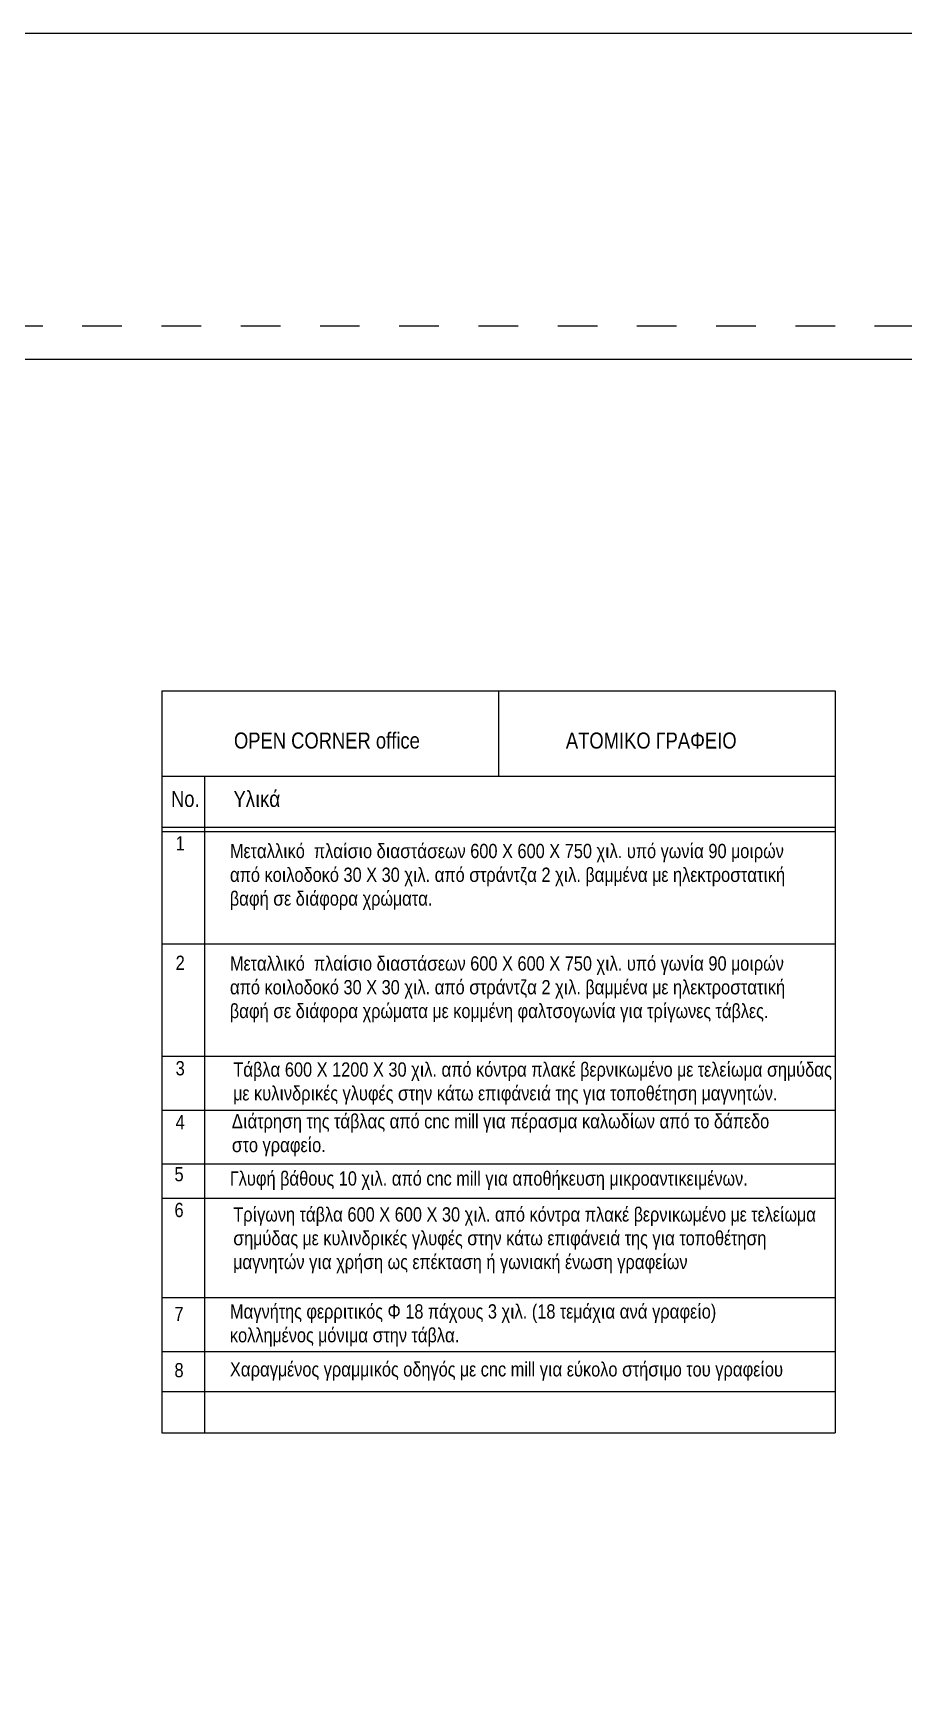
# Model space of a CAD drawing. Header units: millimetres. Extents: x -1.7 to 10.4, y -8.8 to -1.2.
# Drawn here: x 2.876 to 5.074, y -5.4 to -1.221 of the extents above; entities that cross this region are included whole.
import ezdxf

# ---------------------------------------------------------------- set-up
doc = ezdxf.new("R2010")
doc.units = ezdxf.units.MM
doc.linetypes.add('DOT', pattern=[0.25, 0, -0.25])
for name, color, linetype in [('hatch', 8, 'Continuous'), ('layout', 5, 'Continuous'), ('text', 5, 'Continuous')]:
    doc.layers.add(name, color=color, linetype=linetype)
doc.styles.get("Standard").update_dxf_attribs({"font": 'Arial Narrow.ttf'})

msp = doc.modelspace()

# ---------------------------------------------------------------- linework, layer by layer
at = {"layer": 'hatch'}
msp.add_lwpolyline([(-1.7318, -1.2205), (10.3516, -1.2205), (10.3516, -8.7657), (-1.7318, -8.7657)], close=True, dxfattribs=at)
at = {"layer": 'layout', "color": 1, "linetype": 'DOT', "ltscale": 0.3}
msp.add_lwpolyline([(0, -1.96), (8.0571, -1.96), (8.0571, -7.4957), (0, -7.4957)], close=True, dxfattribs=at)
at = {"layer": 'layout', "linetype": 'Continuous'}
msp.add_lwpolyline([(0.0839, -2.044), (7.9731, -2.044), (7.9731, -7.4118), (0.0839, -7.4118)], close=True, dxfattribs=at)
at = {"layer": 'text'}
for p, q in [((3.2004, -2.8815), (3.2004, -4.7553)), ((3.2004, -2.8815), (4.9004, -2.8815)), ((4.0505, -2.8815), (4.0505, -3.0975)), ((4.9004, -2.8815), (4.9004, -4.7553)), ((3.2004, -3.0975), (4.9004, -3.0975)), ((3.3084, -3.0975), (3.3084, -4.7553)), ((3.2004, -3.2257), (4.9004, -3.2257)), ((3.2004, -3.2365), (4.9004, -3.2365)), ((3.2004, -3.5205), (4.9004, -3.5205)), ((3.2004, -3.8045), (4.9004, -3.8045)), ((3.2004, -3.9405), (4.9004, -3.9405)), ((3.2004, -4.0765), (4.9004, -4.0765)), ((3.2004, -4.163), (4.9004, -4.163)), ((3.2004, -4.163), (4.9004, -4.163)), ((3.2004, -4.4141), (4.9004, -4.4141)), ((3.2004, -4.5501), (4.9004, -4.5501)), ((3.2004, -4.6511), (4.9004, -4.6511)), ((3.2004, -4.7553), (4.9004, -4.7553))]:
    msp.add_line(p, q, dxfattribs=at)

# ---------------------------------------------------------------- texts
at = {"layer": 'text', "attachment_point": 1}
for s, insert, char_height, width in [('OPEN CORNER office', (3.3828, -2.9869), 0.0405, 1.5907), ('ΑΤΟΜΙΚΟ ΓΡΑΦΕΙΟ', (4.2206, -2.9869), 0.0405, 1.5907), ('No.', (3.2239, -3.1343), 0.0405, 0.783), ('Υλικά', (3.3817, -3.1343), 0.0405, 0.783), ('1', (3.2356, -3.2487), 0.036, 0.783), ('Μεταλλικό  πλαίσιο διαστάσεων 600 Χ 600 Χ 750 χιλ. υπό γωνία 90 μοιρών από κοιλοδοκό 30 Χ 30 χιλ. από στράντζα 2 χιλ. βαμμένα με ηλεκτροστατική βαφή σε διάφορα χρώματα.    ', (3.3727, -3.2681), 0.036, 1.4194), ('2', (3.2356, -3.5505), 0.036, 0.783), ('Μεταλλικό  πλαίσιο διαστάσεων 600 Χ 600 Χ 750 χιλ. υπό γωνία 90 μοιρών από κοιλοδοκό 30 Χ 30 χιλ. από στράντζα 2 χιλ. βαμμένα με ηλεκτροστατική βαφή σε διάφορα χρώματα με κομμένη φαλτσογωνία για τρίγωνες τάβλες.    ', (3.3727, -3.5521), 0.036, 1.4194), ('3', (3.2356, -3.8167), 0.036, 0.783), ('Τάβλα 600 Χ 1200 Χ 30 χιλ. από κόντρα πλακέ βερνικωμένο με τελείωμα σημύδας\\Pμε κυλινδρικές γλυφές στην κάτω επιφάνειά της για τοποθέτηση μαγνητών.', (3.3811, -3.82), 0.036, 1.5239), ('4', (3.2356, -3.9527), 0.036, 0.783), ('Διάτρηση της τάβλας από cnc mill για πέρασμα καλωδίων από το δάπεδο στο γραφείο.', (3.3774, -3.9505), 0.036, 1.4194), ('5', (3.2327, -4.0842), 0.036, 0.783), ('Γλυφή βάθους 10 χιλ. από cnc mill για αποθήκευση μικροαντικειμένων.', (3.3727, -4.0951), 0.036, 1.5239), ('6', (3.2327, -4.1747), 0.036, 0.783), ('Τρίγωνη τάβλα 600 Χ 600 Χ 30 χιλ. από κόντρα πλακέ βερνικωμένο με τελείωμα σημύδας με κυλινδρικές γλυφές στην κάτω επιφάνειά της για τοποθέτηση μαγνητών για χρήση ως επέκταση ή γωνιακή ένωση γραφείων', (3.3811, -4.1859), 0.036, 1.5239), ('Μαγνήτης φερριτικός Φ 18 πάχους 3 χιλ. (18 τεμάχια ανά γραφείο) κολλημένος μόνιμα στην τάβλα.', (3.3726, -4.4309), 0.036, 1.4194), ('7', (3.2327, -4.4374), 0.036, 0.783), ('8', (3.2327, -4.5793), 0.036, 0.783), ('Χαραγμένος γραμμικός οδηγός με cnc mill για εύκολο στήσιμο του γραφείου', (3.3726, -4.5771), 0.036, 1.4194)]:
    msp.add_mtext(s, dxfattribs=dict(at, insert=insert, char_height=char_height, width=width))

doc.saveas('drawing.dxf')
